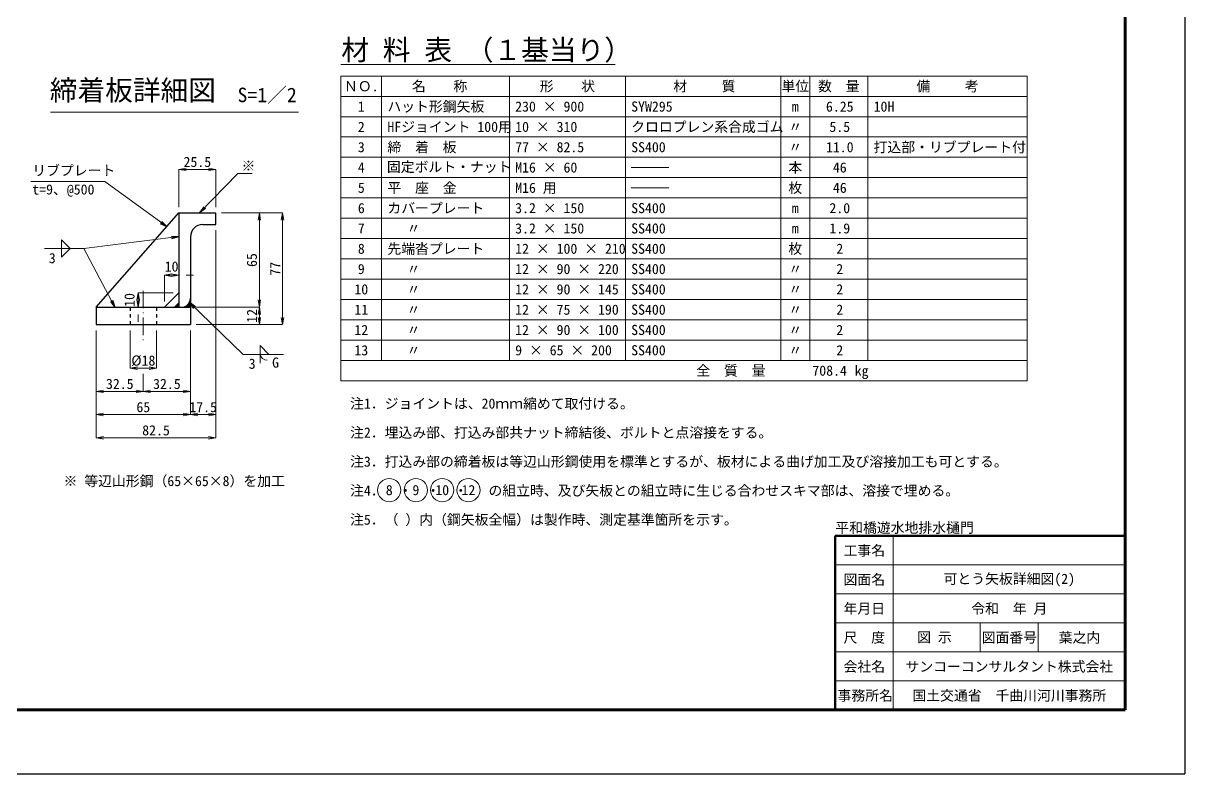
# Model space of a CAD drawing. Header units: millimetres. Extents: x -4215 to 12000, y -28161 to -8405.
# Drawn here: x 5992 to 12000, y -28161 to -24282 of the extents above; entities that cross this region are included whole.
import ezdxf
from ezdxf.enums import TextEntityAlignment as Align

# ---------------------------------------------------------------- set-up
doc = ezdxf.new("R2010")
doc.units = ezdxf.units.MM
doc.header["$LTSCALE"] = 15
doc.header["$PDSIZE"] = 300
doc.linetypes.add('SXF_一点短鎖線', pattern=[9.25, 6, -1.5, 0.25, -1.5])
doc.linetypes.add('SXF_跳び破線', pattern=[12, 6, -6])
doc.layers.get('Defpoints').update_dxf_attribs({"color": 153})
for name, color, linetype, lineweight in [('D-BMK', 2, 'SXF_一点短鎖線', 13), ('D-DCR-HCH1', 2, 'Continuous', 18), ('D-DOC', 7, 'Continuous', 13), ('D-MTR-TXT', 7, 'Continuous', 18), ('D-STR', 1, 'Continuous', 25), ('D-STR-DIM', 7, 'Continuous', 13), ('D-STR-HTXT', 7, 'Continuous', 13), ('D-STR-TXT', 7, 'Continuous', 13), ('D-TTL', 2, 'Continuous', 140), ('D-TTL-FRAM', 2, 'Continuous', 50), ('D-TTL-LINE', 7, 'Continuous', 13), ('D-TTL-TXT', 7, 'Continuous', 13)]:
    doc.layers.add(name, color=color, linetype=linetype, lineweight=lineweight)
doc.styles.add('MS ゴシック', font='MS Gothic.ttf')
doc.dimstyles.new('DIM-15', dxfattribs={"dimscale": 15, "dimtxt": 3.5, "dimasz": 2.5, "dimexe": 0, "dimexo": 2, "dimgap": 0.8, "dimtad": 1, "dimdec": 1, "dimdsep": 46, "dimtxsty": 'MS ゴシック', "dimblk": 'OPEN', "dimcen": 0.1, "dimaunit": 1, "dimadec": 4, "dimazin": 0, "dimtfac": 1, "dimtdec": 1, "dimtmove": 0, "dimatfit": 3, "dimldrblk": 'OPEN', "dimfxl": 1, "dimtolj": 1, "dimtzin": 0, "dimlwd": -1, "dimlwe": -1, "dimarcsym": 2})
doc.dimstyles.new('DIM-15-F', dxfattribs={"dimscale": 15, "dimtxt": 3.5, "dimasz": 2.5, "dimexe": 0, "dimexo": 2, "dimgap": 0.8, "dimtad": 1, "dimdec": 1, "dimdsep": 46, "dimtxsty": 'MS ゴシック', "dimblk": 'OPEN', "dimcen": 0.1, "dimaunit": 1, "dimadec": 4, "dimazin": 0, "dimtfac": 1, "dimtdec": 1, "dimtmove": 2, "dimatfit": 3, "dimldrblk": 'OPEN', "dimfxl": 1, "dimtolj": 1, "dimtzin": 0, "dimlwd": -1, "dimlwe": -1, "dimarcsym": 2})

# ---------------------------------------------------------------- blocks, each defined once
blk = doc.blocks.new('_Open')
at = {"color": 0, "linetype": 'ByBlock', "lineweight": -2}
for p, q in [((-1, 0.17), (0, 0)), ((-1, -0.17), (0, 0)), ((0, 0), (-1, 0))]:
    blk.add_line(p, q, dxfattribs=at)
blk = doc.blocks.new('*D62')
at = {"layer": 'D-STR-DIM', "color": 0, "transparency": 16777216}
for p, q in [((6797.2, -25231.9), (6797.2, -25036.9)), ((6834.7, -25036.9), (6951, -25036.9)), ((6988.5, -25231.9), (6988.5, -25036.9))]:
    blk.add_line(p, q, dxfattribs=at)
at = {"layer": 'Defpoints', "color": 0, "transparency": 16777216}
for p in [(6988.5, -25036.9), (6797.2, -25261.9), (6988.5, -25261.9)]:
    blk.add_point(p, dxfattribs=at)
at = {"layer": 'D-STR-DIM', "color": 0, "transparency": 16777216, "xscale": 37.5, "yscale": 37.5, "zscale": 37.5, "rotation": 180}
blk.add_blockref('_Open', (6797.2, -25036.9), dxfattribs=at)
at = {"layer": 'D-STR-DIM', "color": 0, "transparency": 16777216, "xscale": 37.5, "yscale": 37.5, "zscale": 37.5}
blk.add_blockref('_Open', (6988.5, -25036.9), dxfattribs=at)
at = {"layer": 'D-STR-DIM', "color": 0, "transparency": 16777216, "insert": (6892.9, -24998.7), "char_height": 52.5, "attachment_point": 5, "style": 'MS ゴシック'}
blk.add_mtext('\\A1;25.5', dxfattribs=at)
blk = doc.blocks.new('*D63')
at = {"layer": 'D-STR-DIM', "color": 0, "transparency": 16777216}
for p, q in [((6369.7, -25869.4), (6369.7, -26184.4)), ((6613.5, -26094.4), (6613.5, -26184.4)), ((6407.2, -26184.4), (6576, -26184.4))]:
    blk.add_line(p, q, dxfattribs=at)
at = {"layer": 'Defpoints', "color": 0, "transparency": 16777216}
for p in [(6369.7, -25839.4), (6613.5, -26064.4), (6613.5, -26184.4)]:
    blk.add_point(p, dxfattribs=at)
at = {"layer": 'D-STR-DIM', "color": 0, "transparency": 16777216, "xscale": 37.5, "yscale": 37.5, "zscale": 37.5, "rotation": 180}
blk.add_blockref('_Open', (6369.7, -26184.4), dxfattribs=at)
at = {"layer": 'D-STR-DIM', "color": 0, "transparency": 16777216, "xscale": 37.5, "yscale": 37.5, "zscale": 37.5}
blk.add_blockref('_Open', (6613.5, -26184.4), dxfattribs=at)
at = {"layer": 'D-STR-DIM', "color": 0, "transparency": 16777216, "insert": (6491.6, -26146.2), "char_height": 52.5, "attachment_point": 5, "style": 'MS ゴシック'}
blk.add_mtext('\\A1;32.5', dxfattribs=at)
blk = doc.blocks.new('*D64')
at = {"layer": 'D-STR-DIM', "color": 0, "transparency": 16777216}
for p, q in [((6857.2, -25869.4), (6857.2, -26184.4)), ((6613.5, -26094.4), (6613.5, -26184.4)), ((6651, -26184.4), (6819.7, -26184.4))]:
    blk.add_line(p, q, dxfattribs=at)
at = {"layer": 'Defpoints', "color": 0, "transparency": 16777216}
for p in [(6857.2, -25839.4), (6613.5, -26064.4), (6857.2, -26184.4)]:
    blk.add_point(p, dxfattribs=at)
at = {"layer": 'D-STR-DIM', "color": 0, "transparency": 16777216, "xscale": 37.5, "yscale": 37.5, "zscale": 37.5, "rotation": 180}
blk.add_blockref('_Open', (6613.5, -26184.4), dxfattribs=at)
at = {"layer": 'D-STR-DIM', "color": 0, "transparency": 16777216, "xscale": 37.5, "yscale": 37.5, "zscale": 37.5}
blk.add_blockref('_Open', (6857.2, -26184.4), dxfattribs=at)
at = {"layer": 'D-STR-DIM', "color": 0, "transparency": 16777216, "insert": (6735.4, -26146.2), "char_height": 52.5, "attachment_point": 5, "style": 'MS ゴシック'}
blk.add_mtext('\\A1;32.5', dxfattribs=at)
blk = doc.blocks.new('*D65')
at = {"layer": 'D-STR-DIM', "color": 0, "transparency": 16777216}
for p, q in [((6887.2, -25749.4), (7213.5, -25749.4)), ((7213.5, -25839.4), (7213.5, -25749.4)), ((7213.5, -25801.9), (7213.5, -25764.4)), ((7213.5, -25786.9), (7213.5, -25824.4)), ((6887.2, -25839.4), (7213.5, -25839.4))]:
    blk.add_line(p, q, dxfattribs=at)
at = {"layer": 'Defpoints', "color": 0, "transparency": 16777216}
for p in [(6857.2, -25749.4), (7213.5, -25749.4), (6857.2, -25839.4)]:
    blk.add_point(p, dxfattribs=at)
at = {"layer": 'D-STR-DIM', "color": 0, "transparency": 16777216, "xscale": 37.5, "yscale": 37.5, "zscale": 37.5}
for p, rotation in [((7213.5, -25749.4), 90), ((7213.5, -25839.4), 270)]:
    blk.add_blockref('_Open', p, dxfattribs=dict(at, rotation=rotation))
at = {"layer": 'D-STR-DIM', "color": 0, "transparency": 16777216, "insert": (7175.2, -25794.4), "char_height": 52.5, "attachment_point": 5, "rotation": 90, "style": 'MS ゴシック'}
blk.add_mtext('\\A1;12', dxfattribs=at)
blk = doc.blocks.new('*D66')
at = {"layer": 'D-STR-DIM', "color": 0, "transparency": 16777216}
for p, q in [((7018.5, -25261.9), (7213.5, -25261.9)), ((7213.5, -25711.9), (7213.5, -25299.4)), ((6887.2, -25749.4), (7213.5, -25749.4))]:
    blk.add_line(p, q, dxfattribs=at)
at = {"layer": 'Defpoints', "color": 0, "transparency": 16777216}
for p in [(6988.5, -25261.9), (7213.5, -25261.9), (6857.2, -25749.4)]:
    blk.add_point(p, dxfattribs=at)
at = {"layer": 'D-STR-DIM', "color": 0, "transparency": 16777216, "xscale": 37.5, "yscale": 37.5, "zscale": 37.5}
for p, rotation in [((7213.5, -25261.9), 90), ((7213.5, -25749.4), 270)]:
    blk.add_blockref('_Open', p, dxfattribs=dict(at, rotation=rotation))
at = {"layer": 'D-STR-DIM', "color": 0, "transparency": 16777216, "insert": (7175.2, -25505.7), "char_height": 52.5, "attachment_point": 5, "rotation": 90, "style": 'MS ゴシック'}
blk.add_mtext('\\A1;65', dxfattribs=at)
blk = doc.blocks.new('*D67')
at = {"layer": 'D-STR-DIM', "color": 0, "transparency": 16777216}
for p, q in [((6369.7, -25869.4), (6369.7, -26304.4)), ((6857.2, -25869.4), (6857.2, -26304.4)), ((6407.2, -26304.4), (6819.7, -26304.4))]:
    blk.add_line(p, q, dxfattribs=at)
at = {"layer": 'Defpoints', "color": 0, "transparency": 16777216}
for p in [(6369.7, -25839.4), (6857.2, -25839.4), (6857.2, -26304.4)]:
    blk.add_point(p, dxfattribs=at)
at = {"layer": 'D-STR-DIM', "color": 0, "transparency": 16777216, "xscale": 37.5, "yscale": 37.5, "zscale": 37.5, "rotation": 180}
blk.add_blockref('_Open', (6369.7, -26304.4), dxfattribs=at)
at = {"layer": 'D-STR-DIM', "color": 0, "transparency": 16777216, "xscale": 37.5, "yscale": 37.5, "zscale": 37.5}
blk.add_blockref('_Open', (6857.2, -26304.4), dxfattribs=at)
at = {"layer": 'D-STR-DIM', "color": 0, "transparency": 16777216, "insert": (6613.5, -26266.2), "char_height": 52.5, "attachment_point": 5, "style": 'MS ゴシック'}
blk.add_mtext('\\A1;65', dxfattribs=at)
blk = doc.blocks.new('*D68')
at = {"layer": 'D-STR-DIM', "color": 0, "transparency": 16777216}
for p, q in [((6722.2, -25719.4), (6722.2, -25583.7)), ((6722.2, -25583.7), (6797.2, -25583.7)), ((6759.7, -25583.7), (6722.2, -25583.7)), ((6759.7, -25583.7), (6797.2, -25583.7)), ((6797.2, -25644.4), (6797.2, -25583.7)), ((6834.7, -25583.7), (6872.2, -25583.7))]:
    blk.add_line(p, q, dxfattribs=at)
at = {"layer": 'Defpoints', "color": 0, "transparency": 16777216}
for p in [(6797.2, -25583.7), (6797.2, -25674.4), (6722.2, -25749.4)]:
    blk.add_point(p, dxfattribs=at)
at = {"layer": 'D-STR-DIM', "color": 0, "transparency": 16777216, "xscale": 37.5, "yscale": 37.5, "zscale": 37.5, "rotation": 180}
blk.add_blockref('_Open', (6722.2, -25583.7), dxfattribs=at)
at = {"layer": 'D-STR-DIM', "color": 0, "transparency": 16777216, "xscale": 37.5, "yscale": 37.5, "zscale": 37.5}
blk.add_blockref('_Open', (6797.2, -25583.7), dxfattribs=at)
at = {"layer": 'D-STR-DIM', "color": 0, "transparency": 16777216, "insert": (6759.7, -25539.4), "char_height": 52.5, "attachment_point": 5, "style": 'MS ゴシック'}
blk.add_mtext('\\A1;10', dxfattribs=at)
blk = doc.blocks.new('*D69')
at = {"layer": 'D-STR-DIM', "color": 0, "transparency": 16777216}
for p, q in [((6546, -25869.4), (6546, -26064.4)), ((6681, -25869.4), (6681, -26064.4)), ((6583.5, -26064.4), (6643.5, -26064.4))]:
    blk.add_line(p, q, dxfattribs=at)
at = {"layer": 'Defpoints', "color": 0, "transparency": 16777216}
for p in [(6546, -25839.4), (6681, -25839.4), (6681, -26064.4)]:
    blk.add_point(p, dxfattribs=at)
at = {"layer": 'D-STR-DIM', "color": 0, "transparency": 16777216, "xscale": 37.5, "yscale": 37.5, "zscale": 37.5, "rotation": 180}
blk.add_blockref('_Open', (6546, -26064.4), dxfattribs=at)
at = {"layer": 'D-STR-DIM', "color": 0, "transparency": 16777216, "xscale": 37.5, "yscale": 37.5, "zscale": 37.5}
blk.add_blockref('_Open', (6681, -26064.4), dxfattribs=at)
at = {"layer": 'D-STR-DIM', "color": 0, "transparency": 16777216, "insert": (6613.5, -26026.2), "char_height": 52.5, "attachment_point": 5, "style": 'MS ゴシック'}
blk.add_mtext('\\A1;%%C18', dxfattribs=at)
blk = doc.blocks.new('*D70')
at = {"layer": 'D-STR-DIM', "color": 0, "transparency": 16777216}
for p, q in [((6988.5, -25351.9), (6988.5, -26304.4)), ((6857.2, -25869.4), (6857.2, -26304.4)), ((6857.2, -26304.4), (6988.5, -26304.4)), ((6894.7, -26304.4), (6932.2, -26304.4)), ((6951, -26304.4), (6913.5, -26304.4))]:
    blk.add_line(p, q, dxfattribs=at)
at = {"layer": 'Defpoints', "color": 0, "transparency": 16777216}
for p in [(6988.5, -25321.9), (6857.2, -25839.4), (6988.5, -26304.4)]:
    blk.add_point(p, dxfattribs=at)
at = {"layer": 'D-STR-DIM', "color": 0, "transparency": 16777216, "xscale": 37.5, "yscale": 37.5, "zscale": 37.5, "rotation": 180}
blk.add_blockref('_Open', (6857.2, -26304.4), dxfattribs=at)
at = {"layer": 'D-STR-DIM', "color": 0, "transparency": 16777216, "xscale": 37.5, "yscale": 37.5, "zscale": 37.5}
blk.add_blockref('_Open', (6988.5, -26304.4), dxfattribs=at)
at = {"layer": 'D-STR-DIM', "color": 0, "transparency": 16777216, "insert": (6922.9, -26266.2), "char_height": 52.5, "attachment_point": 5, "style": 'MS ゴシック'}
blk.add_mtext('\\A1;17.5', dxfattribs=at)
blk = doc.blocks.new('*D71')
at = {"layer": 'D-STR-DIM', "color": 0, "transparency": 16777216}
for p, q in [((6988.5, -25351.9), (6988.5, -26424.4)), ((6369.7, -25869.4), (6369.7, -26424.4)), ((6407.2, -26424.4), (6951, -26424.4))]:
    blk.add_line(p, q, dxfattribs=at)
at = {"layer": 'Defpoints', "color": 0, "transparency": 16777216}
for p in [(6988.5, -25321.9), (6369.7, -25839.4), (6988.5, -26424.4)]:
    blk.add_point(p, dxfattribs=at)
at = {"layer": 'D-STR-DIM', "color": 0, "transparency": 16777216, "xscale": 37.5, "yscale": 37.5, "zscale": 37.5, "rotation": 180}
blk.add_blockref('_Open', (6369.7, -26424.4), dxfattribs=at)
at = {"layer": 'D-STR-DIM', "color": 0, "transparency": 16777216, "xscale": 37.5, "yscale": 37.5, "zscale": 37.5}
blk.add_blockref('_Open', (6988.5, -26424.4), dxfattribs=at)
at = {"layer": 'D-STR-DIM', "color": 0, "transparency": 16777216, "insert": (6679.1, -26386.2), "char_height": 52.5, "attachment_point": 5, "style": 'MS ゴシック'}
blk.add_mtext('\\A1;82.5', dxfattribs=at)
blk = doc.blocks.new('*D72')
at = {"layer": 'D-STR-DIM', "color": 0, "transparency": 16777216}
for p, q in [((7018.5, -25261.9), (7333.5, -25261.9)), ((7333.5, -25801.9), (7333.5, -25299.4)), ((6887.2, -25839.4), (7333.5, -25839.4))]:
    blk.add_line(p, q, dxfattribs=at)
at = {"layer": 'Defpoints', "color": 0, "transparency": 16777216}
for p in [(6988.5, -25261.9), (7333.5, -25261.9), (6857.2, -25839.4)]:
    blk.add_point(p, dxfattribs=at)
at = {"layer": 'D-STR-DIM', "color": 0, "transparency": 16777216, "xscale": 37.5, "yscale": 37.5, "zscale": 37.5}
for p, rotation in [((7333.5, -25261.9), 90), ((7333.5, -25839.4), 270)]:
    blk.add_blockref('_Open', p, dxfattribs=dict(at, rotation=rotation))
at = {"layer": 'D-STR-DIM', "color": 0, "transparency": 16777216, "insert": (7295.2, -25550.7), "char_height": 52.5, "attachment_point": 5, "rotation": 90, "style": 'MS ゴシック'}
blk.add_mtext('\\A1;77', dxfattribs=at)
blk = doc.blocks.new('*D73')
at = {"layer": 'D-STR-DIM', "color": 0, "transparency": 16777216}
for p, q in [((6767.2, -25674.4), (6586.5, -25674.4)), ((6586.5, -25674.4), (6586.5, -25749.4)), ((6586.5, -25711.9), (6586.5, -25674.4)), ((6586.5, -25711.9), (6586.5, -25749.4)), ((6692.2, -25749.4), (6586.5, -25749.4)), ((6586.5, -25786.9), (6586.5, -25824.4))]:
    blk.add_line(p, q, dxfattribs=at)
at = {"layer": 'Defpoints', "color": 0, "transparency": 16777216}
for p in [(6797.2, -25674.4), (6586.5, -25749.4), (6722.2, -25749.4)]:
    blk.add_point(p, dxfattribs=at)
at = {"layer": 'D-STR-DIM', "color": 0, "transparency": 16777216, "xscale": 37.5, "yscale": 37.5, "zscale": 37.5}
for p, rotation in [((6586.5, -25674.4), 90), ((6586.5, -25749.4), 270)]:
    blk.add_blockref('_Open', p, dxfattribs=dict(at, rotation=rotation))
at = {"layer": 'D-STR-DIM', "color": 0, "transparency": 16777216, "insert": (6542.3, -25711.9), "char_height": 52.5, "attachment_point": 5, "rotation": 90, "style": 'MS ゴシック'}
blk.add_mtext('\\A1;10', dxfattribs=at)

msp = doc.modelspace()

# ---------------------------------------------------------------- hatches: boundary and pattern name
at = {"layer": 'D-DCR-HCH1'}
for points in [[(6857.23, -25704.41, -0.4142136), (6812.23, -25749.41), (6857.23, -25749.41)], [(6774.73, -25749.41), (6797.23, -25749.41), (6797.23, -25726.91)]]:
    msp.add_hatch(color=256, dxfattribs=at).paths.add_polyline_path(points)

# ---------------------------------------------------------------- linework, layer by layer
at = {"layer": 'D-BMK'}
msp.add_line((6613.48, -25664.36), (6613.48, -25924.46), dxfattribs=at)
at = {"layer": 'D-DOC'}
for p, q in [((11185.62, -24554.53), (7635.77, -24554.53)), ((7635.77, -24554.53), (7635.77, -26129.53)), ((7845.77, -24554.53), (7845.77, -26024.53)), ((8506.75, -24554.53), (8506.75, -26024.53)), ((9106.75, -24554.53), (9106.75, -26024.53)), ((9910.62, -24554.53), (9910.62, -26024.53)), ((10060.62, -24554.53), (10060.62, -26024.53)), ((10060.62, -24554.53), (10060.62, -26024.53)), ((10360.62, -24554.53), (10360.62, -26024.53)), ((11185.62, -26129.53), (11185.62, -24554.53)), ((7635.77, -24659.53), (11185.62, -24659.53)), ((7635.77, -24764.53), (11185.62, -24764.53)), ((11185.62, -24869.53), (7635.77, -24869.53)), ((7635.77, -24974.53), (11185.62, -24974.53)), ((9136.75, -25027.03), (9331.75, -25027.03)), ((11185.62, -25079.53), (7635.77, -25079.53)), ((9136.75, -25132.03), (9331.75, -25132.03)), ((11185.62, -25184.53), (7635.77, -25184.53)), ((7635.77, -25289.53), (11185.62, -25289.53)), ((7635.77, -25394.53), (11185.62, -25394.53)), ((11185.62, -25499.53), (7635.77, -25499.53)), ((7635.77, -25604.53), (11185.62, -25604.53)), ((7635.77, -25709.53), (11185.62, -25709.53)), ((11185.62, -25814.53), (7635.77, -25814.53)), ((7635.77, -25919.53), (11185.62, -25919.53)), ((7635.77, -26024.53), (11185.62, -26024.53)), ((7635.77, -26129.53), (11185.62, -26129.53))]:
    msp.add_line(p, q, dxfattribs=at)
at = {"layer": 'D-MTR-TXT'}
msp.add_line((9054.06, -24494.53), (7635.77, -24494.53), dxfattribs=at)
for centre in [(7885.24, -26694.75), (8023.31, -26694.75), (8159.21, -26694.75), (8295.02, -26694.75)]:
    msp.add_circle(centre, 60, dxfattribs=at)
at = {"layer": 'D-STR'}
for p, q in [((6369.73, -25749.41), (6797.23, -25261.91)), ((6797.23, -25261.91), (6988.48, -25261.91)), ((6797.23, -25261.91), (6797.23, -25749.41)), ((6988.48, -25321.91), (6988.48, -25261.91)), ((6920.98, -25321.91), (6988.48, -25321.91)), ((6857.23, -25385.66), (6857.23, -25749.41)), ((6722.23, -25749.41), (6797.23, -25674.41)), ((6369.73, -25749.41), (6369.73, -25839.41)), ((6369.73, -25749.41), (6857.23, -25749.41)), ((6774.73, -25749.41), (6797.23, -25726.91)), ((6857.23, -25749.41), (6857.23, -25839.41)), ((6369.73, -25839.41), (6857.23, -25839.41))]:
    msp.add_line(p, q, dxfattribs=at)
at = {"layer": 'D-STR', "linetype": 'SXF_跳び破線', "ltscale": 0.2}
for p, q in [((6545.98, -25749.41), (6545.98, -25839.41)), ((6680.98, -25749.41), (6680.98, -25839.41))]:
    msp.add_line(p, q, dxfattribs=at)
at = {"layer": 'D-STR'}
for centre, radius, start, end in [((6920.98, -25385.66), 63.75, 90, 180), ((6812.23, -25704.41), 45, 270, 0)]:
    msp.add_arc(centre, radius, start, end, dxfattribs=at)
at = {"layer": 'D-STR-HTXT'}
for p, q in [((6189.94, -25400.56), (6189.94, -25445.56)), ((6189.94, -25400.56), (6234.94, -25445.56)), ((6189.94, -25490.56), (6234.94, -25445.56)), ((6189.94, -25490.56), (6189.94, -25445.56)), ((7217.16, -25948.22), (7262.16, -25993.22)), ((7217.16, -25948.22), (7217.16, -25993.22)), ((7217.16, -26038.22), (7217.16, -25993.22))]:
    msp.add_line(p, q, dxfattribs=at)
msp.add_arc((7254.37, -25984.77), 38.16, 192.789854, 270.493351, dxfattribs=at)
at = {"layer": 'D-TTL'}
for p in [(11692.5, -19581.22), (-307.5, -27831.22)]:
    msp.add_line(p, (11692.5, -27831.22), dxfattribs=at)
at = {"layer": 'D-TTL-FRAM'}
for p, q in [((10192.5, -27831.22), (10192.5, -26931.22)), ((10192.5, -26931.22), (11692.5, -26931.22))]:
    msp.add_line(p, q, dxfattribs=at)
at = {"layer": 'D-TTL-LINE'}
for p, q in [((6133.14, -24742.05), (7416.63, -24742.05)), ((10492.5, -27831.22), (10492.5, -26931.22)), ((10192.5, -27081.22), (11692.5, -27081.22)), ((10192.5, -27231.22), (11692.5, -27231.22)), ((10192.5, -27381.22), (11692.5, -27381.22)), ((10942.5, -27531.22), (10942.5, -27381.22)), ((11242.5, -27531.22), (11242.5, -27381.22)), ((10192.5, -27531.22), (11692.5, -27531.22)), ((10192.5, -27681.22), (11692.5, -27681.22))]:
    msp.add_line(p, q, dxfattribs=at)
at = {"layer": 'Defpoints', "color": 1}
for p in [(12000, -19251.22), (-615, -28161.22)]:
    msp.add_line(p, (12000, -28161.22), dxfattribs=at)

# ---------------------------------------------------------------- texts
at = {"layer": 'D-DOC', "style": 'MS ゴシック'}
for s, p in [('ＮＯ.', (7740.77, -24607.03)), ('名\u3000\u3000称', (8145.77, -24607.03)), ('形\u3000\u3000状', (8806.75, -24607.03)), ('材     質', (9515.57, -24607.03)), ('単位', (9985.62, -24607.03)), ('数  量', (10210.62, -24607.03)), ('備     考', (10773.12, -24607.03)), ('1', (7740.77, -24712.03)), ('6.25', (10215.67, -24712.27)), ('m', (9985.62, -24712.03)), ('2', (7740.77, -24817.03)), ('〃', (9985.62, -24817.03)), ('5.5', (10215.67, -24817.03)), ('3', (7740.77, -24922.03)), ('〃', (9985.62, -24922.03)), ('11.0', (10215.67, -24922.03)), ('4', (7740.77, -25027.03)), ('本', (9985.62, -25027.03)), ('46', (10215.67, -25027.03)), ('5', (7740.77, -25132.03)), ('枚', (9985.62, -25132.03)), ('46', (10215.67, -25132.03)), ('6', (7740.77, -25237.03)), ('m', (9985.62, -25237.03)), ('2.0', (10215.67, -25237.03)), ('7', (7740.77, -25342.03)), ('m', (9985.62, -25342.03)), ('1.9', (10215.67, -25342.03)), ('8', (7740.77, -25447.03)), ('枚', (9985.62, -25447.03)), ('2', (10215.67, -25447.03)), ('9', (7740.77, -25552.03)), ('2', (10215.67, -25552.03)), ('〃', (9985.62, -25552.03)), ('10', (7740.77, -25657.03)), ('〃', (9985.62, -25657.03)), ('2', (10215.67, -25657.03)), ('11', (7740.77, -25762.03)), ('〃', (9985.62, -25762.03)), ('2', (10215.67, -25762.03)), ('12', (7740.77, -25867.03)), ('〃', (9985.62, -25867.03)), ('2', (10215.67, -25867.03)), ('13', (7740.77, -25972.03)), ('2', (10215.67, -25972.03)), ('〃', (9985.62, -25972.03))]:
    msp.add_text(s, height=52.5, dxfattribs=at).set_placement(p, align=Align.MIDDLE_CENTER)
for s, p in [('ハット形鋼矢板', (7875.77, -24712.03)), ('230 × 900', (8536.75, -24712.03)), ('SYW295', (9136.75, -24712.03)), ('10H', (10390.62, -24712.03)), ('HFジョイント 100用', (7875.77, -24817.03)), ('10 × 310', (8536.75, -24817.03)), ('クロロプレン系合成ゴム', (9136.75, -24817.03)), ('締  着  板', (7875.77, -24922.03)), ('77 × 82.5', (8536.75, -24922.03)), ('SS400', (9136.75, -24922.03)), ('打込部・リブプレート付', (10390.62, -24922.03)), ('固定ボルト・ナット', (7873.36, -25023.97)), ('M16 × 60', (8536.75, -25027.03)), ('平\u3000座\u3000金', (7875.77, -25132.03)), ('M16 用', (8536.75, -25132.03)), ('カバープレート', (7875.77, -25237.03)), ('3.2 × 150 ', (8536.75, -25237.03)), ('SS400', (9136.75, -25237.03)), ('〃', (7975.22, -25342.03)), ('3.2 × 150 ', (8536.75, -25342.03)), ('SS400', (9136.75, -25342.03)), ('先端沓プレート', (7875.77, -25447.03)), ('12 × 100 × 210', (8536.75, -25447.03)), ('SS400', (9136.75, -25447.03)), ('12 × 90 × 220', (8536.75, -25552.03)), ('SS400', (9136.75, -25552.03)), ('〃', (7975.22, -25552.03)), ('〃', (7975.22, -25657.03)), ('12 × 90 × 145', (8536.75, -25657.03)), ('SS400', (9136.75, -25657.03)), ('〃', (7975.22, -25762.03)), ('12 × 75 × 190', (8536.75, -25762.03)), ('SS400', (9136.75, -25762.03)), ('〃', (7975.22, -25867.03)), ('12 × 90 × 100', (8536.75, -25867.03)), ('SS400', (9136.75, -25867.03)), ('9 × 65 × 200', (8536.75, -25972.03)), ('SS400', (9136.75, -25972.03)), ('〃', (7975.22, -25972.03)), ('全\u3000質\u3000量', (9473.7, -26077.03))]:
    msp.add_text(s, height=52.5, dxfattribs=at).set_placement(p, align=Align.MIDDLE_LEFT)
msp.add_text('708.4', height=52.5, dxfattribs=at).set_placement((10252.41, -26077.27), align=Align.MIDDLE_RIGHT)
msp.add_text('kg', height=52.5, dxfattribs=at).set_placement((10328.71, -26103.9), align=Align.CENTER)
at = {"layer": 'D-MTR-TXT', "style": 'MS ゴシック'}
msp.add_text('材 料 表 （１基当り）', height=105, dxfattribs=at).set_placement((8389.16, -24472.03), align=Align.CENTER)
for s, p in [('注1．ジョイントは、20ｍｍ縮めて取付ける。', (7682.69, -26273.75)), ('注2．埋込み部、打込み部共ナット締結後、ボルトと点溶接をする。', (7682.69, -26423.75)), ('注3．打込み部の締着板は等辺山形鋼使用を標準とするが、板材による曲げ加工及び溶接加工も可とする。', (7682.69, -26573.75)), ('注4．\u3000・\u3000・\u3000・\u3000 の組立時、及び矢板との組立時に生じる合わせスキマ部は、溶接で埋める。', (7682.69, -26723.75)), ('注5．（ ）内（鋼矢板全幅）は製作時、測定基準箇所を示す。', (7682.69, -26873.75))]:
    msp.add_text(s, height=52.5, dxfattribs=at).set_placement(p)
for s, p in [('8', (7885.24, -26694.75)), ('9', (8023.31, -26694.75)), ('10', (8159.21, -26694.75)), ('12', (8295.02, -26694.75))]:
    msp.add_text(s, height=52.5, dxfattribs=at).set_placement(p, align=Align.MIDDLE_CENTER)
at = {"layer": 'D-STR-HTXT', "style": 'MS ゴシック'}
for s, p in [('※', (7121.16, -25044.61)), ('3', (6124.61, -25522.07)), ('G', (7279.53, -26062)), ('3', (7158.41, -26067.83))]:
    msp.add_text(s, height=52.5, dxfattribs=at).set_placement(p)
msp.add_text('リブプレート', height=52.5, dxfattribs=at).set_placement((6039.16, -25084.41), align=Align.BOTTOM_LEFT)
msp.add_text('t=9、@500', height=52.5, dxfattribs=at).set_placement((6039.16, -25114.41), align=Align.TOP_LEFT)
at = {"layer": 'D-STR-TXT', "style": 'MS ゴシック'}
msp.add_text('※ 等辺山形鋼（65×65×8）を加工', height=52.5, dxfattribs=at).set_placement((6200.84, -26674.14))
at = {"layer": 'D-TTL-TXT', "style": 'MS ゴシック'}
for s, height, p in [('締着板詳細図', 105, (6559.27, -24712.05)), ('S=1／2', 75, (7253.95, -24712.05))]:
    msp.add_text(s, height=height, dxfattribs=at).set_placement(p, align=Align.BOTTOM_CENTER)
msp.add_text('平和橋遊水地排水樋門', height=52.5, dxfattribs=at).set_placement((10192.5, -26931.22), align=Align.BOTTOM_LEFT)
for s, p in [('工事名', (10342.5, -27006.22)), ('図面名', (10342.5, -27156.22)), ('可とう矢板詳細図(2)', (11092.5, -27156.22)), ('年月日', (10342.5, -27306.22)), ('令和  年 月', (11092.5, -27306.22)), ('尺\u3000度', (10342.5, -27456.22)), ('図 示', (10705.47, -27456.22)), ('図面番号', (11092.5, -27456.22)), ('葉之内', (11455.47, -27456.22)), ('会社名', (10342.5, -27606.22)), ('サンコーコンサルタント株式会社', (11092.5, -27606.22)), ('事務所名', (10347.32, -27756.22)), ('国土交通省\u3000千曲川河川事務所', (11092.5, -27756.22))]:
    msp.add_text(s, height=52.5, dxfattribs=at).set_placement(p, align=Align.MIDDLE)

# ---------------------------------------------------------------- dimensions: what is measured, and where the dimension line sits
at = {"layer": 'D-STR-DIM'}
for base, p1, p2, override, picture, middle in [((6988.48, -25036.91), (6797.23, -25261.91), (6988.48, -25261.91), {"dimlfac": 0.133333, "dimrnd": 0, "dimlunit": 2}, '*D62', (6892.86, -24998.66)), ((6988.48, -26424.41), (6369.73, -25839.41), (6988.48, -25321.91), {"dimlfac": 0.133333}, '*D71', (6679.11, -26386.16)), ((6988.48, -26304.41), (6857.23, -25839.41), (6988.48, -25321.91), {"dimlfac": 0.133333, "dimtix": 1}, '*D70', (6922.86, -26266.16)), ((6797.23, -25583.69), (6722.23, -25749.41), (6797.23, -25674.41), {"dimlfac": 0.133333}, '*D68', (6759.73, -25539.44)), ((6613.48, -26184.41), (6369.73, -25839.41), (6613.48, -26064.41), {"dimlfac": 0.133333}, '*D63', (6491.61, -26146.16)), ((6857.23, -26304.41), (6369.73, -25839.41), (6857.23, -25839.41), {"dimlfac": 0.133333}, '*D67', (6613.48, -26266.16)), ((6857.23, -26184.41), (6613.48, -26064.41), (6857.23, -25839.41), {"dimlfac": 0.133333, "dimrnd": 0}, '*D64', (6735.36, -26146.16))]:
    dim = msp.add_linear_dim(base=base, p1=p1, p2=p2, dimstyle='DIM-15-F', override=override, dxfattribs=at)
    dim.commit()
    dim.dimension.update_dxf_attribs({"geometry": picture, "text_midpoint": middle})
for base, p1, p2, angle, dimstyle, override, picture, middle in [((7213.48, -25261.91), (6857.23, -25749.41), (6988.48, -25261.91), 90, 'DIM-15-F', {"dimlfac": 0.133333}, '*D66', (7175.23, -25505.66)), ((7333.48, -25261.91), (6857.23, -25839.41), (6988.48, -25261.91), 90, 'DIM-15-F', {"dimlfac": 0.133333}, '*D72', (7295.23, -25550.66)), ((6586.51, -25749.41), (6797.23, -25674.41), (6722.23, -25749.41), 270, 'DIM-15-F', {"dimlfac": 0.133333}, '*D73', (6542.26, -25711.91)), ((7213.48, -25749.41), (6857.23, -25839.41), (6857.23, -25749.41), 90, 'DIM-15', {"dimjust": 2, "dimlfac": 0.133333}, '*D65', (7175.23, -25794.41))]:
    dim = msp.add_linear_dim(base=base, p1=p1, p2=p2, angle=angle, dimstyle=dimstyle, override=override, dxfattribs=at)
    dim.commit()
    dim.dimension.update_dxf_attribs({"geometry": picture, "text_midpoint": middle})
dim = msp.add_linear_dim(base=(6680.98, -26064.41), p1=(6545.98, -25839.41), p2=(6680.98, -25839.41), text='%%C<>', dimstyle='DIM-15-F', override={"dimlfac": 0.133333}, dxfattribs=at)
dim.commit()
dim.dimension.update_dxf_attribs({"geometry": '*D69', "text_midpoint": (6613.48, -26026.16)})

# ---------------------------------------------------------------- leaders
at = {"layer": 'D-STR-HTXT'}
for points in [[(6734.91, -25332.99), (6414.26, -25099.41), (6031.66, -25099.41)], [(6904.73, -25261.91), (7102.09, -25058.11), (7177.09, -25058.11)], [(6797.23, -25383.72), (6305.03, -25445.56), (6102.84, -25445.56)], [(6466.11, -25749.41), (6305.03, -25445.56)], [(6852.07, -25725.34), (7129.18, -25993.22), (7339.18, -25993.22)]]:
    msp.add_leader(points, dimstyle='DIM-15-F', dxfattribs=at)

doc.saveas('drawing.dxf')
